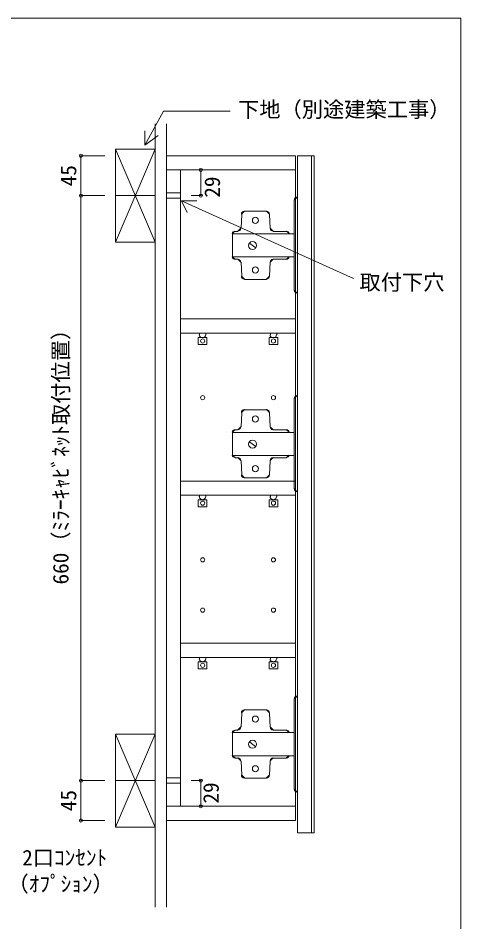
# Model space of a CAD drawing. Units: millimetres, scale not verified. Extents: x -1249 to 1249, y -827 to 827.
# Drawn here: x 748 to 1249, y -194 to 827 of the extents above; entities that cross this region are included whole.
import ezdxf
from ezdxf.enums import TextEntityAlignment as Align

# ---------------------------------------------------------------- set-up
doc = ezdxf.new("R2010")
doc.units = ezdxf.units.MM
doc.header["$LTSCALE"] = 6
doc.header["$PDMODE"] = 32
doc.header["$PDSIZE"] = 3.6
doc.layers.add('0-0_0', color=8, linetype='Continuous', lineweight=18)
doc.layers.add('0-1', color=7, linetype='Continuous', lineweight=15)
doc.styles.add('ＭＳ ゴシック', font='')
doc.styles.get('ＭＳ ゴシック').set_extended_font_data('MS Gothic')

msp = doc.modelspace()

# ---------------------------------------------------------------- linework, layer by layer
at = {"layer": '0-0_0', "color": 7, "lineweight": 15}
for p, q in [((891.497, 682.896), (912.674, 721.281)), ((912.674, 721.281), (988.175, 721.281)), ((903.475, -177.299), (903.475, 706.934)), ((915.975, -177.299), (915.975, 706.934)), ((903.475, 678.592), (858.475, 573.592)), ((903.475, 573.592), (858.475, 678.592)), ((903.475, 626.092), (858.475, 626.092)), ((915.975, 629.092), (931.988, 629.092)), ((915.975, 623.092), (931.988, 623.092)), ((932.913, 620.173), (1127.385, 532.471)), ((957.463, 465.835), (956.372, 465.835)), ((1037.528, 465.835), (1036.436, 465.835)), ((957.463, 282.778), (956.372, 282.778)), ((1037.528, 282.778), (1036.436, 282.778)), ((957.463, 99.721), (956.372, 99.721)), ((1037.528, 99.721), (1036.436, 99.721)), ((903.475, 18.167), (858.475, -86.833)), ((903.475, -86.833), (858.475, 18.167)), ((903.475, -34.333), (858.475, -34.333)), ((915.975, -31.333), (931.988, -31.333)), ((915.975, -37.333), (931.988, -37.333)), ((903.475, -86.833), (858.475, -86.833))]:
    msp.add_line(p, q, dxfattribs=at)
at = {"layer": '0-0_0', "color": 4, "lineweight": 9}
for p, q in [((819.43, 671.092), (819.43, 626.092)), ((819.43, 671.092), (846.525, 671.092)), ((954.908, 655.079), (943.994, 655.079)), ((954.908, 655.079), (954.908, 626.092)), ((819.43, 626.092), (846.525, 626.092)), ((819.43, 626.092), (819.43, -34.333)), ((819.43, 626.092), (846.525, 626.092)), ((954.908, 626.092), (943.994, 626.092)), ((819.43, -79.333), (819.43, -34.333)), ((819.43, -34.333), (846.525, -34.333)), ((819.43, -34.333), (846.525, -34.333)), ((954.908, -34.333), (943.994, -34.333)), ((954.908, -63.32), (954.908, -34.333)), ((954.908, -63.32), (943.994, -63.32)), ((819.43, -79.333), (846.525, -79.333))]:
    msp.add_line(p, q, dxfattribs=at)
at = {"layer": '0-0_0'}
for p, q in [((1060.456, 621.051), (1063.913, 624.509)), ((1000.771, 605.038), (1004.228, 608.496)), ((1028.976, 608.496), (1032.433, 605.038)), ((990.327, 583.339), (993.674, 585.932)), ((1000.04, 589.232), (996.586, 585.932)), ((1036.618, 585.932), (1033.164, 589.232)), ((1051.539, 585.932), (1054.887, 583.339)), ((993.674, 554.27), (990.327, 556.863)), ((996.586, 554.27), (1000.04, 550.97)), ((1033.164, 550.97), (1036.618, 554.27)), ((1054.887, 556.863), (1051.539, 554.27)), ((1004.228, 531.706), (1000.771, 535.164)), ((1032.433, 535.164), (1028.976, 531.706)), ((1063.913, 516.057), (1060.456, 519.515)), ((1060.456, 396.87), (1063.913, 400.327)), ((1000.771, 381.221), (1004.228, 384.678)), ((1028.976, 384.678), (1032.433, 381.221)), ((990.327, 359.158), (993.674, 361.751)), ((1000.04, 365.051), (996.586, 361.751)), ((1036.618, 361.751), (1033.164, 365.051)), ((1051.539, 361.751), (1054.887, 359.158)), ((993.674, 330.453), (990.327, 333.046)), ((996.586, 330.453), (1000.04, 327.152)), ((1033.164, 327.152), (1036.618, 330.453)), ((1054.887, 333.046), (1051.539, 330.453)), ((1004.228, 307.525), (1000.771, 310.982)), ((1032.433, 310.982), (1028.976, 307.525)), ((1063.913, 291.876), (1060.456, 295.333)), ((1060.456, 57.687), (1063.913, 61.144)), ((1000.771, 42.038), (1004.228, 45.495)), ((1028.976, 45.495), (1032.433, 42.038)), ((990.327, 19.975), (993.674, 22.568)), ((1000.04, 26.232), (996.586, 22.931)), ((1036.618, 22.931), (1033.164, 26.232)), ((1051.539, 22.568), (1054.887, 19.975)), ((993.674, -8.73), (990.327, -6.138)), ((996.586, -8.73), (1000.04, -12.031)), ((1033.164, -12.031), (1036.618, -8.73)), ((1054.887, -6.138), (1051.539, -8.73)), ((1004.228, -31.294), (1000.771, -27.837)), ((1032.433, -27.837), (1028.976, -31.294)), ((1063.913, -47.307), (1060.456, -43.85))]:
    msp.add_line(p, q, dxfattribs=at)
at = {"layer": '0-0_0', "color": 1}
for p, q in [((931.988, 237.65), (931.988, 249.66)), ((1061.911, 237.65), (1061.911, 249.66))]:
    msp.add_line(p, q, dxfattribs=at)
at = {"layer": '0-0_0', "color": 7}
for points in [[(-1249.379, -826.86), (1248.863, -826.86), (1248.863, 826.506), (-1249.379, 826.506)], [(915.975, 655.079), (915.975, 671.092), (1061.911, 671.092), (1061.911, 655.079)], [(915.975, -79.333), (915.975, 671.092), (1061.911, 671.092), (1061.911, -79.333)], [(1080.108, 671.092), (1080.108, -93.162), (1083.019, -93.162), (1083.019, 671.092), (1064.095, 671.092), (1064.095, -93.162), (1080.108, -93.162)], [(915.975, 655.079), (931.988, 655.079), (931.988, -63.32), (915.975, -63.32)], [(931.988, 470.93), (931.988, 486.943), (1061.911, 486.943), (1061.911, 470.93)], [(931.988, 287.873), (931.988, 303.886), (1061.911, 303.886), (1061.911, 287.873)], [(931.988, 104.816), (931.988, 120.829), (1061.911, 120.829), (1061.911, 104.816)], [(915.975, -79.333), (915.975, -63.32), (1061.911, -63.32), (1061.911, -79.333)]]:
    msp.add_lwpolyline(points, close=True, dxfattribs=at)
at = {"layer": '0-0_0', "color": 7, "lineweight": 15}
for points in [[(891.497, 699.266), (891.497, 682.896), (906.558, 694.028)], [(939.462, 607.077), (932.913, 620.173), (950.375, 620.173)], [(953.46, 468.746), (953.46, 470.93), (960.739, 470.93), (960.739, 468.746)], [(1033.525, 468.746), (1033.525, 470.93), (1040.803, 470.93), (1040.803, 468.746)], [(953.46, 286.053), (953.46, 287.873), (960.739, 287.873), (960.739, 286.053)], [(1033.525, 286.053), (1033.525, 287.873), (1040.803, 287.873), (1040.803, 286.053)], [(953.46, 102.996), (953.46, 104.816), (960.739, 104.816), (960.739, 102.996)], [(1033.525, 102.996), (1033.525, 104.816), (1040.803, 104.816), (1040.803, 102.996)], [(858.475, -86.833), (858.475, 18.167), (903.475, 18.167), (903.475, -86.833)]]:
    msp.add_lwpolyline(points, dxfattribs=at)
for points in [[(903.475, 573.592), (858.475, 573.592), (858.475, 678.592), (903.475, 678.592)], [(952.004, 465.835), (952.004, 457.828), (961.831, 457.828), (961.831, 465.835)], [(1032.069, 465.835), (1032.069, 457.828), (1041.895, 457.828), (1041.895, 465.835)], [(952.004, 282.778), (952.004, 274.771), (961.831, 274.771), (961.831, 282.778)], [(1032.069, 282.778), (1032.069, 274.771), (1041.895, 274.771), (1041.895, 282.778)], [(952.004, 99.721), (952.004, 91.714), (961.831, 91.714), (961.831, 99.721)], [(1032.069, 99.721), (1032.069, 91.714), (1041.895, 91.714), (1041.895, 99.721)]]:
    msp.add_lwpolyline(points, close=True, dxfattribs=at)
at = {"layer": '0-0_0'}
for points in [[(1064.095, 515.693), (1064.095, 624.145), (1064.095, 515.693)], [(1060.456, 620.869), (1060.456, 519.333), (1060.456, 620.869)], [(1000.407, 589.207), (1001.135, 604.856), (1000.407, 589.207)], [(1004.41, 608.496), (1029.158, 608.496), (1004.41, 608.496)], [(1032.433, 604.856), (1033.161, 589.207), (1032.433, 604.856)], [(993.856, 585.568), (996.768, 585.568), (993.856, 585.568)], [(1036.8, 585.568), (1051.721, 585.568), (1036.8, 585.568)], [(1017.148, 567.008), (1010.233, 572.103), (1017.148, 567.008)], [(993.856, 554.27), (996.768, 554.27), (993.856, 554.27)], [(1000.407, 550.995), (1001.135, 534.982), (1000.407, 550.995)], [(1032.433, 534.982), (1033.161, 550.995), (1032.433, 534.982)], [(1036.8, 554.27), (1051.721, 554.27), (1036.8, 554.27)], [(1004.41, 531.342), (1029.158, 531.342), (1004.41, 531.342)], [(1064.095, 291.512), (1064.095, 399.963), (1064.095, 291.512)], [(1060.456, 396.688), (1060.456, 295.151), (1060.456, 396.688)], [(1000.407, 365.026), (1001.135, 381.039), (1000.407, 365.026)], [(1004.41, 384.314), (1029.158, 384.314), (1004.41, 384.314)], [(1032.433, 381.039), (1033.161, 365.026), (1032.433, 381.039)], [(993.856, 361.751), (996.768, 361.751), (993.856, 361.751)], [(1036.8, 361.751), (1051.721, 361.751), (1036.8, 361.751)], [(1017.148, 342.826), (1010.233, 347.921), (1017.148, 342.826)], [(993.856, 330.089), (996.768, 330.089), (993.856, 330.089)], [(1000.407, 326.813), (1001.135, 310.8), (1000.407, 326.813)], [(1032.433, 310.8), (1033.161, 326.813), (1032.433, 310.8)], [(1036.8, 330.089), (1051.721, 330.089), (1036.8, 330.089)], [(1004.41, 307.525), (1029.158, 307.525), (1004.41, 307.525)], [(1060.456, 57.505), (1060.456, -44.032), (1060.456, 57.505)], [(1064.095, -47.307), (1064.095, 61.144), (1064.095, -47.307)], [(1000.407, 25.843), (1001.135, 41.856), (1000.407, 25.843)], [(1004.41, 45.495), (1029.158, 45.495), (1004.41, 45.495)], [(1032.433, 41.856), (1033.161, 25.843), (1032.433, 41.856)], [(993.856, 22.568), (996.768, 22.568), (993.856, 22.568)], [(1036.8, 22.568), (1051.721, 22.568), (1036.8, 22.568)], [(1017.148, 3.643), (1010.233, 9.102), (1017.148, 3.643)], [(993.856, -9.094), (996.768, -9.094), (993.856, -9.094)], [(1036.8, -9.094), (1051.721, -9.094), (1036.8, -9.094)], [(1000.407, -12.37), (1001.135, -28.019), (1000.407, -12.37)], [(1032.433, -28.019), (1033.161, -12.37), (1032.433, -28.019)], [(1004.41, -31.658), (1029.158, -31.658), (1004.41, -31.658)]]:
    msp.add_lwpolyline(points, dxfattribs=at)
for points in [[(1060.456, 583.02), (990.581, 583.02), (990.581, 556.817), (1060.456, 556.817), (990.581, 556.817), (990.581, 583.02)], [(1060.456, 358.839), (990.581, 358.839), (990.581, 332.636), (1060.456, 332.636), (990.581, 332.636), (990.581, 358.839)], [(1060.456, 20.02), (990.581, 20.02), (990.581, -6.183), (1060.456, -6.183), (990.581, -6.183), (990.581, 20.02)]]:
    msp.add_lwpolyline(points, close=True, dxfattribs=at)
for centre, radius in [((1016.602, 598.124), 3.457), ((1016.602, 598.124), 3.457), ((1013.327, 569.737), 4.549), ((1013.327, 569.737), 4.549), ((1016.602, 542.078), 3.457), ((1016.602, 542.078), 3.457), ((1016.602, 373.942), 3.457), ((1016.602, 373.942), 3.457), ((1013.327, 345.556), 4.549), ((1013.327, 345.556), 4.549), ((1016.602, 317.897), 3.457), ((1016.602, 317.897), 3.457), ((1016.602, 35.123), 3.457), ((1016.602, 35.123), 3.457), ((1013.327, 6.737), 4.549), ((1013.327, 6.737), 4.549), ((1016.602, -20.922), 3.457), ((1016.602, -20.922), 3.457)]:
    msp.add_circle(centre, radius, dxfattribs=at)
at = {"layer": '0-0_0', "color": 7, "lineweight": 15}
for centre in [(956.917, 462.014), (1036.982, 462.014), (956.917, 278.957), (1036.982, 278.957), (956.917, 95.9), (1036.982, 95.9)]:
    msp.add_circle(centre, 2.365, dxfattribs=at)
at = {"layer": '0-0_0', "color": 7}
for centre in [(956.917, 462.014), (1036.982, 462.014), (956.917, 397.962), (1036.982, 397.962), (956.917, 278.957), (1036.982, 278.957), (956.917, 214.905), (1036.982, 214.905), (956.917, 158.132), (1036.982, 158.132), (956.917, 95.9), (1036.982, 95.9)]:
    msp.add_circle(centre, 2.365, dxfattribs=at)
at = {"layer": '0-0_0'}
for centre, start, end in [((1063.913, 621.051), 89.99996, 180.00004), ((1004.228, 605.038), 89.99996, 180.00004), ((1028.976, 605.038), 359.99996, 90.00004), ((993.674, 582.475), 90, 165.52001), ((996.586, 589.389), 269.99997, 357.39629), ((1036.618, 589.389), 182.60371, 270.00003), ((1051.539, 582.475), 14.47999, 90), ((993.674, 557.727), 194.47999, 270), ((996.586, 550.813), 2.60371, 90.00003), ((1036.618, 550.813), 89.99997, 177.39629), ((1051.539, 557.727), 270, 345.52001), ((1004.228, 535.164), 179.99996, 270.00004), ((1028.976, 535.164), 269.99996, 0.00004), ((1063.913, 519.515), 179.99996, 270.00004), ((1063.913, 396.87), 89.99996, 180.00004), ((1004.228, 381.221), 89.99996, 180.00004), ((1028.976, 381.221), 359.99996, 90.00004), ((993.674, 358.293), 90, 165.52001), ((996.586, 365.208), 269.99997, 357.39629), ((1036.618, 365.208), 182.60371, 270.00003), ((1051.539, 358.293), 14.47999, 90), ((993.674, 333.91), 194.47999, 270), ((996.586, 326.995), 2.60371, 90.00003), ((1036.618, 326.995), 89.99997, 177.39629), ((1051.539, 333.91), 270, 345.52001), ((1004.228, 310.982), 179.99996, 270.00004), ((1028.976, 310.982), 269.99996, 0.00004), ((1063.913, 295.333), 179.99996, 270.00004), ((1063.913, 57.687), 89.99996, 180.00004), ((1004.228, 42.038), 89.99996, 180.00004), ((1028.976, 42.038), 359.99996, 90.00004), ((993.674, 19.11), 90, 165.52001), ((996.586, 26.389), 269.99997, 357.39629), ((1036.618, 26.389), 182.60371, 270.00003), ((1051.539, 19.11), 14.47999, 90), ((993.674, -5.273), 194.47999, 270), ((996.586, -12.188), 2.60371, 90.00003), ((1036.618, -12.188), 89.99997, 177.39629), ((1051.539, -5.273), 270, 345.52001), ((1004.228, -27.837), 179.99996, 270.00004), ((1028.976, -27.837), 269.99996, 0.00004), ((1063.913, -43.85), 179.99996, 270.00004)]:
    msp.add_arc(centre, 3.457, start, end, dxfattribs=at)
at = {"layer": '0-0_0', "color": 7, "lineweight": 15}
for centre, start, end in [((956.19, 468.928), 180, 270), ((957.281, 468.928), 270, 360), ((1036.254, 468.928), 180, 270), ((1037.346, 468.928), 270, 360), ((956.19, 286.235), 180, 270), ((957.281, 286.235), 270, 360), ((1036.254, 286.235), 180, 270), ((1037.346, 286.235), 270, 360), ((956.19, 103.178), 180, 270), ((957.281, 103.178), 270, 360), ((1036.254, 103.178), 180, 270), ((1037.346, 103.178), 270, 360)]:
    msp.add_arc(centre, 3.093, start, end, dxfattribs=at)
at = {"layer": '0-0_0', "color": 6}
for p in [(819.43, 671.092), (954.908, 655.079), (819.43, 626.092), (954.908, 626.092), (819.43, -34.333), (954.908, -34.333), (954.908, -63.32), (819.43, -79.333)]:
    msp.add_point(p, dxfattribs=at)

# ---------------------------------------------------------------- texts
at = {"layer": '0-0_0', "color": 7, "style": 'ＭＳ ゴシック'}
for s, p in [('下地（別途建築工事）', (996.987, 709.273)), ('取付下穴', (1134.204, 514.174))]:
    msp.add_text(s, height=17.6, dxfattribs=at).set_placement(p, align=Align.BOTTOM_LEFT)
for s, p in [('45', (819.43, 636.592)), ('29', (981.839, 623.724)), ('660（ﾐﾗｰｷｬﾋﾞﾈｯﾄ取付位置）', (810.652, 187.1)), ('29', (980.45, -60.229)), ('45', (819.43, -68.833))]:
    msp.add_text(s, height=17.6, rotation=90, dxfattribs=at).set_placement(p, align=Align.BOTTOM_LEFT)
at = {"layer": '0-1', "style": 'ＭＳ ゴシック'}
for s, p in [('2口ｺﾝｾﾝﾄ', (753.033, -135.368)), ('（ｵﾌﾟｼｮﾝ）', (736.411, -164.924))]:
    msp.add_text(s, height=17.6, dxfattribs=at).set_placement(p, align=Align.BOTTOM_LEFT)

doc.saveas('drawing.dxf')
